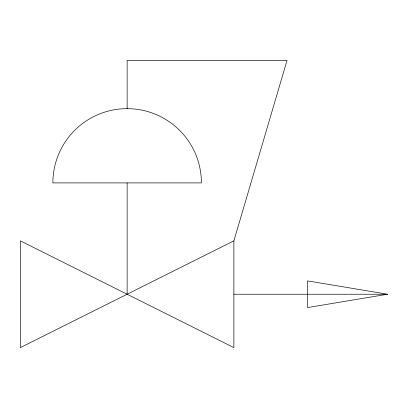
<?xml version="1.0" encoding="UTF-8"?>
<svg xmlns="http://www.w3.org/2000/svg" width="408" height="408" viewBox="0 0 408 408"><rect width="100%" height="100%" fill="white"/><g stroke="black" fill="none" stroke-linecap="round" stroke-linejoin="round"><path stroke-width="0.61" d="M233.881 240.863L20.4 347.606L20.4 240.863L233.881 347.606L233.881 240.863L287.038 60.394L127.138 60.394L127.138 108.65A74.261 74.261 0 0 0 52.877 182.911L201.404 182.911A74.261 74.261 0 0 0 127.138 108.65M387.6 294.234L307.545 307.576L307.545 280.893L387.6 294.234L233.881 294.234M127.138 182.911L127.138 294.234"/></g></svg>
